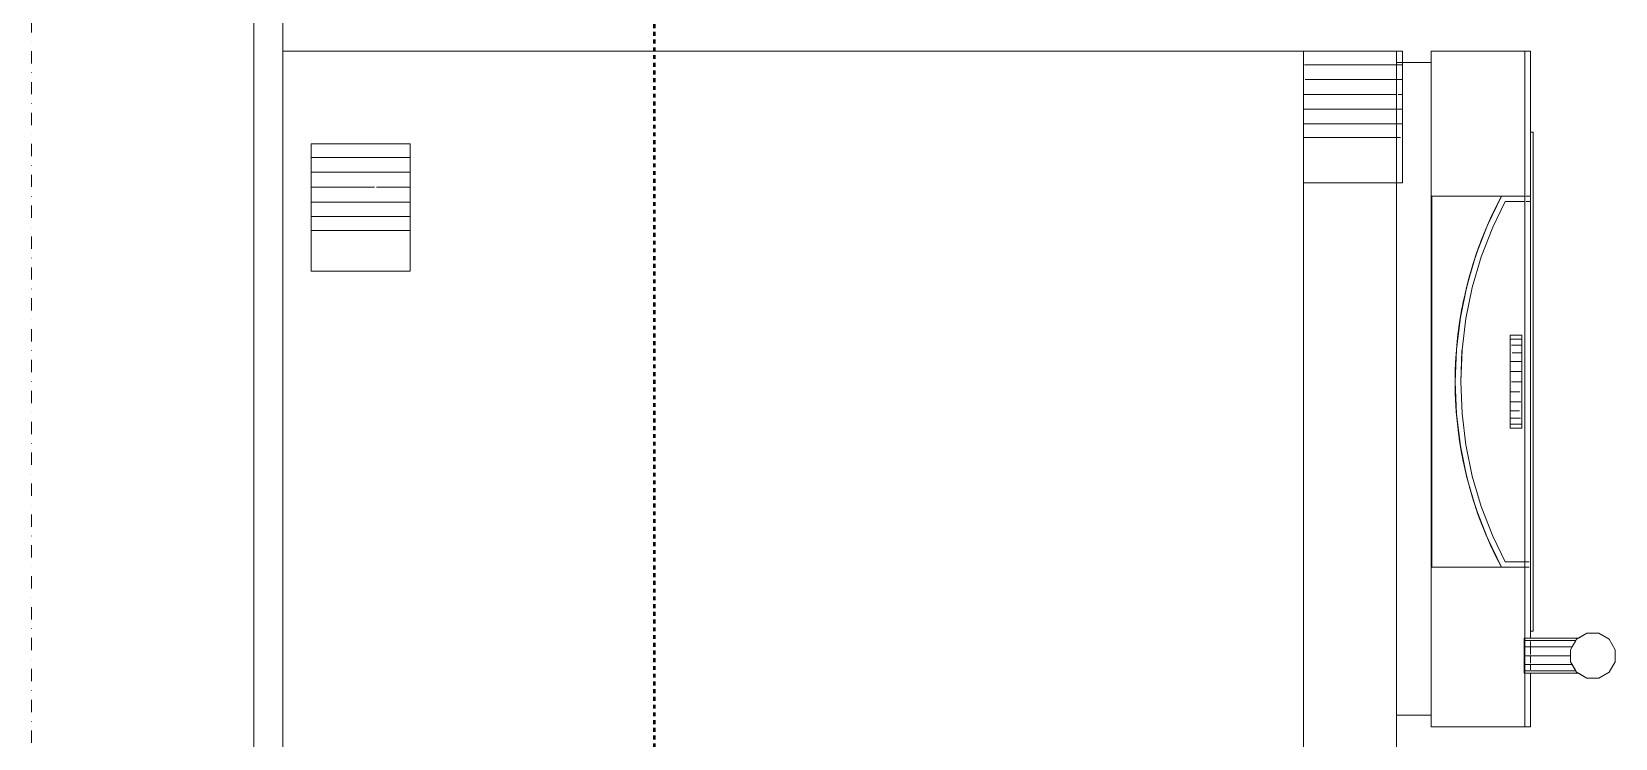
# Model space of a CAD drawing. Header units: millimetres. Extents: x -21051 to 202668, y -15646 to 13691.
# Drawn here: x 2629 to 3448, y -4304 to -3939 of the extents above; entities that cross this region are included whole.
import ezdxf

# ---------------------------------------------------------------- set-up
doc = ezdxf.new("R2010")
doc.units = ezdxf.units.MM
doc.linetypes.add('Dash dot', pattern=[15.875, 6.35, -4.7625, 0, -4.7625])
doc.linetypes.add('TD_Callout Boundary', pattern=[4, 2, -2])
for name, color, linetype, lineweight in [('A-ANNO-SYMB', 150, 'Continuous', 9), ('A-WALL', 113, 'Continuous', 5), ('G-IMPT', 8, 'Continuous', 5), ('I-FURN', 30, 'Continuous', 5), ('I-WALL', 2, 'Continuous', 5), ('S-GRID', 1, 'Continuous', 9)]:
    doc.layers.add(name, color=color, linetype=linetype, lineweight=lineweight)
doc.layers.get('0').off()
doc.layers.get('I-FURN').off()

# ---------------------------------------------------------------- blocks, each defined once
blk = doc.blocks.new('Refrigerator_6204 - Refrigerator_dwg-1067751-00_Ground floor')
at = {"layer": 'G-IMPT'}
for p, q in [((0, 576), (0, 48)), ((0, 576), (0, 0)), ((0, 576), (0, 48)), ((0, 576), (0, 0)), ((55.15, 561.34), (48, 561.34)), ((48, 561.34), (48, 510.27)), ((113.92, 561.34), (48, 561.34)), ((48, 510.27), (48, 561.34)), ((48, 561.34), (48, 510.27)), ((48, 561.34), (55.15, 561.34)), ((62.68, 561.34), (55.15, 561.34)), ((55.15, 561.34), (55.15, 510.27)), ((55.15, 561.34), (55.15, 510.27)), ((62.68, 561.34), (70.41, 561.34)), ((62.68, 561.34), (62.68, 510.27)), ((62.68, 561.34), (62.68, 510.27)), ((78.13, 561.34), (70.41, 561.34)), ((70.41, 561.34), (70.41, 528.57)), ((70.41, 561.34), (70.41, 528.57)), ((78.13, 561.34), (85.67, 561.34)), ((78.13, 561.34), (78.13, 510.27)), ((78.13, 561.34), (78.13, 510.27)), ((85.67, 561.34), (92.81, 561.34)), ((85.67, 561.34), (85.67, 510.27)), ((85.67, 561.34), (92.81, 561.34)), ((85.67, 561.34), (85.67, 510.27)), ((113.92, 561.34), (92.81, 561.34)), ((92.81, 561.34), (92.81, 510.27)), ((92.81, 561.34), (113.92, 561.34)), ((113.92, 561.34), (113.92, 510.27)), ((70.41, 527.63), (70.41, 510.27)), ((70.41, 527.63), (70.41, 510.27)), ((55.15, 510.27), (48, 510.27)), ((48, 510.27), (113.92, 510.27)), ((62.68, 510.27), (55.15, 510.27)), ((62.68, 510.27), (70.41, 510.27)), ((78.13, 510.27), (70.41, 510.27)), ((78.13, 510.27), (85.67, 510.27)), ((92.81, 510.27), (85.67, 510.27)), ((113.92, 510.27), (92.81, 510.27)), ((7.15, 48), (0, 48)), ((65.92, 48), (0, 48)), ((0, 0), (0, 48)), ((0, 48), (0, 0)), ((855, 48), (0, 48)), ((0, 0), (0, 48)), ((0, 48), (68.12, 48)), ((65.92, 48), (0, 48)), ((0, 48), (0, 0)), ((0, 0), (0, 48)), ((0, 48), (0, 0)), ((7.15, 48), (0, 48)), ((0, 48), (65.92, 48)), ((14.68, 48), (7.15, 48)), ((14.68, 48), (7.15, 48)), ((7.15, 0), (7.15, 47.6)), ((7.15, 47.6), (7.15, 0)), ((22.41, 48), (14.68, 48)), ((22.41, 48), (14.68, 48)), ((14.68, 0), (14.68, 47.18)), ((14.68, 47.18), (14.68, 0)), ((30.13, 48), (22.41, 48)), ((22.41, 0), (22.41, 48)), ((30.13, 48), (22.41, 48)), ((22.41, 48), (22.41, 0)), ((37.67, 48), (30.13, 48)), ((30.13, -3.08), (30.13, 48)), ((37.67, 48), (30.13, 48)), ((30.13, 48), (30.13, -3.08)), ((37.67, 48), (44.81, 48)), ((37.67, -3.08), (37.67, 48)), ((44.81, 48), (37.67, 48)), ((37.67, 48), (37.67, -3.08)), ((44.81, 48), (65.92, 48)), ((44.81, -2.07), (44.81, 48)), ((44.81, -2.07), (44.81, 48)), ((65.92, 48), (44.81, 48)), ((68.12, 48), (65.92, 48)), ((65.92, 48), (68.12, 48)), ((68.12, 48), (65.92, 48)), ((68.12, 48), (65.92, 48)), ((65.92, 48), (68.12, 48)), ((68.12, -3.08), (68.12, 48)), ((786.88, 48), (68.12, 48)), ((68.12, 0), (68.12, 48)), ((786.88, 48), (68.12, 48)), ((68.12, 48), (68.12, -3.08)), ((68.12, 48), (786.88, 48)), ((6, -18), (6, 0)), ((0, -3.08), (0, 0)), ((6, 0), (0, 0)), ((0, 0), (855, 0)), ((0, -3.08), (0, 0)), ((855, 0), (0, 0)), ((0, -3.08), (0, 0)), ((0, 0), (0, -3.08)), ((0, 0), (855, 0)), ((6, -3.08), (0, -3.08)), ((0, -3.08), (6, -3.08)), ((6, -3.08), (0, -3.08)), ((0, -3.08), (6, -3.08)), ((343.5, 0), (6, 0)), ((6, 0), (343.5, 0)), ((6, 0), (6, -18)), ((6, 0), (343.5, 0)), ((6, -18), (6, 0)), ((343.5, 0), (6, 0)), ((343.5, 0), (6, 0)), ((6, 0), (6, -18)), ((6, 0), (343.5, 0)), ((6, -3.08), (68.12, -3.08)), ((6, -3.08), (68.12, -3.08)), ((7.15, -3.08), (7.15, -0.06)), ((7.15, -0.06), (7.15, -3.08)), ((14.68, -3.08), (7.15, -3.08)), ((14.68, -3.08), (14.68, -0.46)), ((14.68, -0.46), (14.68, -3.08)), ((14.68, -3.08), (22.41, -3.08)), ((22.41, -3.08), (22.41, -0.88)), ((22.41, -0.88), (22.41, -3.08)), ((30.13, -3.08), (22.41, -3.08)), ((30.13, -3.08), (37.67, -3.08)), ((37.67, -3.08), (44.81, -3.08)), ((44.81, -3.08), (68.12, -3.08)), ((68.12, -3.08), (68.12, 0)), ((68.12, 0), (68.12, -3.08)), ((343.5, 0), (343.5, -18)), ((343.5, 0), (343.5, -18)), ((343.5, 0), (343.5, -18)), ((343.5, 0), (343.5, -18)), ((367.5, 0), (343.51, 0)), ((367.5, 0), (343.51, 0)), ((6, -18), (0, -18)), ((0, -66.37), (0, -18)), ((349.5, -18), (0, -18)), ((0, -66.37), (0, -18)), ((0, -66.37), (0, -18)), ((0, -18), (6, -18)), ((6, -18), (343.5, -18)), ((343.5, -18), (6, -18)), ((6, -18), (343.5, -18)), ((6, -18), (343.5, -18)), ((6, -18), (343.5, -18)), ((343.5, -18), (6, -18)), ((267.04, -18.37), (75.04, -18.37)), ((75.04, -54.37), (75.04, -18.37)), ((75.04, -66.37), (75.04, -18.37)), ((75.04, -18.37), (267.04, -18.37)), ((75.04, -66.37), (75.04, -18.37)), ((267.04, -18.37), (75.04, -18.37)), ((75.04, -18.37), (267.04, -18.37)), ((75.04, -54.37), (75.04, -18.37)), ((267.04, -54.37), (267.04, -18.37)), ((267.04, -66.37), (267.04, -18.37)), ((267.04, -18.37), (267.04, -54.37)), ((267.04, -66.37), (267.04, -18.37)), ((349.5, -18), (343.51, -18)), ((343.51, -18), (349.5, -18)), ((349.5, -18), (349.5, -66.37)), ((349.5, -18), (349.5, -66.37)), ((349.5, -18), (349.5, -66.37)), ((137.87, -33.09), (154.4, -31.05)), ((154.4, -31.05), (137.87, -33.09)), ((154.4, -31.05), (171.04, -30.37)), ((171.04, -30.37), (154.4, -31.05)), ((171.04, -30.37), (187.68, -31.05)), ((187.68, -31.05), (171.04, -30.37)), ((187.68, -31.05), (204.21, -33.09)), ((204.21, -33.09), (187.68, -31.05)), ((105.59, -41.16), (121.56, -36.46)), ((121.56, -36.46), (105.59, -41.16)), ((106.51, -43.89), (122.26, -39.26)), ((106.51, -43.89), (122.26, -39.26)), ((106.51, -43.89), (122.26, -39.26)), ((106.51, -43.89), (122.26, -39.26)), ((121.56, -36.46), (137.87, -33.09)), ((137.87, -33.09), (121.56, -36.46)), ((122.26, -39.26), (138.34, -35.93)), ((122.26, -39.26), (138.34, -35.93)), ((122.26, -39.26), (138.34, -35.93)), ((122.26, -39.26), (138.34, -35.93)), ((138.34, -35.93), (154.64, -33.93)), ((138.34, -35.93), (154.64, -33.93)), ((138.34, -35.93), (154.64, -33.93)), ((138.34, -35.93), (154.64, -33.93)), ((154.64, -33.93), (138.34, -35.93)), ((154.64, -33.93), (138.34, -35.93)), ((154.64, -33.93), (171.04, -33.26)), ((154.64, -33.93), (155.08, -33.91)), ((154.64, -33.93), (155.08, -33.91)), ((154.64, -33.93), (155.08, -33.91)), ((155.08, -33.91), (154.64, -33.93)), ((155.08, -33.91), (154.64, -33.93)), ((155.08, -33.91), (171.04, -33.26)), ((155.08, -33.91), (171.04, -33.26)), ((155.08, -33.91), (171.04, -33.26)), ((171.04, -33.26), (155.08, -33.91)), ((171.04, -33.26), (155.08, -33.91)), ((171.04, -33.26), (187.45, -33.93)), ((171.04, -33.26), (187.45, -33.93)), ((171.04, -33.26), (187.45, -33.93)), ((171.04, -33.26), (187.45, -33.93)), ((187.45, -33.93), (171.04, -33.26)), ((187.45, -33.93), (171.04, -33.26)), ((187.45, -33.93), (203.74, -35.93)), ((187.45, -33.93), (203.74, -35.93)), ((187.45, -33.93), (203.74, -35.93)), ((187.45, -33.93), (203.74, -35.93)), ((203.74, -35.93), (187.45, -33.93)), ((203.74, -35.93), (187.45, -33.93)), ((203.74, -35.93), (219.82, -39.26)), ((203.74, -35.93), (219.82, -39.26)), ((203.74, -35.93), (219.82, -39.26)), ((203.74, -35.93), (219.82, -39.26)), ((219.82, -39.26), (203.74, -35.93)), ((219.82, -39.26), (203.74, -35.93)), ((204.21, -33.09), (220.52, -36.46)), ((220.52, -36.46), (204.21, -33.09)), ((219.82, -39.26), (235.57, -43.89)), ((219.82, -39.26), (235.57, -43.89)), ((219.82, -39.26), (235.57, -43.89)), ((219.82, -39.26), (235.57, -43.89)), ((235.57, -43.89), (219.82, -39.26)), ((235.57, -43.89), (219.82, -39.26)), ((220.52, -36.46), (236.5, -41.16)), ((236.5, -41.16), (220.52, -36.46)), ((90.04, -47.14), (75.04, -54.37)), ((90.04, -47.14), (75.04, -54.37)), ((90.04, -47.14), (105.59, -41.16)), ((105.59, -41.16), (90.04, -47.14)), ((91.19, -49.79), (106.51, -43.89)), ((91.19, -49.79), (106.51, -43.89)), ((91.19, -49.79), (106.51, -43.89)), ((91.19, -49.79), (106.51, -43.89)), ((106.51, -43.89), (91.19, -49.79)), ((106.51, -43.89), (91.19, -49.79)), ((235.57, -43.89), (250.89, -49.79)), ((235.57, -43.89), (250.89, -49.79)), ((235.57, -43.89), (250.89, -49.79)), ((235.57, -43.89), (250.89, -49.79)), ((250.89, -49.79), (235.57, -43.89)), ((250.89, -49.79), (235.57, -43.89)), ((252.04, -47.14), (236.5, -41.16)), ((252.04, -47.14), (236.5, -41.16)), ((267.04, -54.37), (252.04, -47.14)), ((267.04, -54.37), (252.04, -47.14)), ((75.04, -66.37), (75.04, -54.37)), ((75.04, -66.37), (75.04, -54.37)), ((75.04, -66.37), (75.04, -54.37)), ((75.04, -54.37), (75.04, -66.37)), ((75.04, -66.37), (75.04, -54.37)), ((75.04, -66.37), (75.04, -54.37)), ((77.92, -56.18), (91.19, -49.79)), ((77.92, -56.18), (91.19, -49.79)), ((77.92, -56.18), (91.19, -49.79)), ((77.92, -56.18), (91.19, -49.79)), ((91.19, -49.79), (77.92, -56.18)), ((91.19, -49.79), (77.92, -56.18)), ((77.92, -63.49), (77.92, -56.18)), ((77.92, -63.49), (77.92, -56.18)), ((77.92, -56.18), (77.92, -63.49)), ((77.92, -63.49), (77.92, -56.18)), ((77.92, -56.18), (77.92, -63.49)), ((77.92, -63.49), (77.92, -56.18)), ((250.89, -49.79), (264.16, -56.18)), ((264.16, -56.18), (250.89, -49.79)), ((264.16, -56.18), (250.89, -49.79)), ((264.16, -56.18), (250.89, -49.79)), ((264.16, -56.18), (250.89, -49.79)), ((264.16, -56.18), (250.89, -49.79)), ((264.16, -63.49), (264.16, -56.18)), ((264.16, -63.49), (264.16, -56.18)), ((264.16, -63.49), (264.16, -56.18)), ((264.16, -63.49), (264.16, -56.18)), ((264.16, -56.18), (264.16, -63.49)), ((267.04, -66.37), (267.04, -54.37)), ((267.04, -66.37), (267.04, -54.37)), ((267.04, -66.37), (267.04, -54.37)), ((267.04, -54.37), (267.04, -66.37)), ((267.04, -66.37), (267.04, -54.37)), ((267.04, -54.37), (267.04, -66.37)), ((77.92, -63.49), (77.92, -66.37)), ((77.92, -66.37), (77.92, -63.49)), ((77.92, -66.37), (77.92, -63.49)), ((77.92, -66.37), (77.92, -63.49)), ((77.92, -63.49), (77.92, -66.37)), ((77.92, -63.49), (77.92, -66.37)), ((147.04, -64.81), (147.04, -58.81)), ((149.08, -58.81), (147.04, -58.81)), ((147.04, -58.81), (195.04, -58.81)), ((147.04, -58.81), (147.04, -64.81)), ((147.04, -58.81), (194.47, -58.81)), ((147.04, -64.81), (147.04, -58.81)), ((149.08, -64.81), (147.04, -64.81)), ((195.04, -64.81), (147.04, -64.81)), ((147.04, -64.81), (181.44, -64.81)), ((152.13, -58.81), (149.08, -58.81)), ((149.08, -64.81), (149.08, -59.07)), ((149.08, -64.81), (149.08, -59.07)), ((152.13, -64.81), (149.08, -64.81)), ((156.04, -58.81), (152.13, -58.81)), ((152.13, -64.81), (152.13, -59.45)), ((152.13, -64.81), (152.13, -59.45)), ((156.04, -64.81), (152.13, -64.81)), ((160.64, -58.81), (156.04, -58.81)), ((156.04, -64.81), (156.04, -59.94)), ((156.04, -64.81), (156.04, -59.94)), ((160.64, -64.81), (156.04, -64.81)), ((165.44, -58.81), (160.64, -58.81)), ((160.64, -64.81), (160.64, -58.81)), ((160.64, -64.81), (160.64, -58.81)), ((165.72, -64.81), (160.64, -64.81)), ((165.72, -58.81), (171.04, -58.81)), ((165.72, -64.81), (165.72, -58.85)), ((165.72, -64.81), (165.72, -58.85)), ((165.72, -64.81), (171.04, -64.81)), ((176.36, -58.81), (171.04, -58.81)), ((171.04, -64.81), (171.04, -59.49)), ((171.04, -64.81), (171.04, -59.49)), ((176.36, -64.81), (171.04, -64.81)), ((176.36, -58.81), (181.44, -58.81)), ((176.36, -63.92), (176.36, -58.81)), ((176.36, -63.92), (176.36, -58.81)), ((176.36, -64.81), (181.44, -64.81)), ((181.44, -58.81), (186.04, -58.81)), ((181.44, -64.31), (181.44, -58.81)), ((181.44, -64.31), (181.44, -58.81)), ((181.44, -64.81), (186.04, -64.81)), ((181.44, -64.81), (195.04, -64.81)), ((186.04, -58.81), (189.95, -58.81)), ((186.04, -63.69), (186.04, -58.81)), ((186.04, -63.69), (186.04, -58.81)), ((186.04, -64.81), (189.95, -64.81)), ((189.95, -58.81), (193, -58.81)), ((189.95, -64.18), (189.95, -58.81)), ((189.95, -64.18), (189.95, -58.81)), ((189.95, -64.81), (193, -64.81)), ((193, -64.56), (193, -58.81)), ((193, -64.56), (193, -58.81)), ((193, -64.81), (195.04, -64.81)), ((195.04, -64.81), (195.04, -58.81)), ((195.04, -64.81), (195.04, -59.01)), ((195.04, -64.81), (195.04, -59.01)), ((264.16, -65.65), (264.16, -63.49)), ((264.16, -66.37), (264.16, -63.49)), ((264.16, -63.49), (264.16, -65.65)), ((264.16, -63.49), (264.16, -65.65)), ((264.16, -65.65), (264.16, -63.49)), ((0, -66.37), (75.04, -66.37)), ((0, -66.37), (0, -69.37)), ((0, -66.37), (303.73, -66.37)), ((0, -66.37), (0, -69.37)), ((75.04, -66.37), (0, -66.37)), ((0, -66.37), (349.5, -66.37)), ((75.04, -66.37), (0, -66.37)), ((0, -66.37), (303.73, -66.37)), ((0, -66.37), (0, -69.37)), ((0, -69.37), (0, -66.37)), ((75.04, -66.37), (0, -66.37)), ((42.04, -69.37), (0, -69.37)), ((303.86, -69.37), (0, -69.37)), ((42.04, -69.37), (0, -69.37)), ((0, -69.37), (303.86, -69.37)), ((75.04, -69.37), (42.04, -69.37)), ((42.04, -69.37), (75.04, -69.37)), ((42.04, -69.37), (42.04, -70.81)), ((300.04, -69.37), (42.04, -69.37)), ((42.04, -69.37), (42.04, -70.81)), ((300.04, -69.37), (42.04, -69.37)), ((42.04, -69.37), (42.04, -70.81)), ((42.04, -69.37), (42.04, -70.81)), ((300.04, -69.37), (42.04, -69.37)), ((75.04, -69.37), (42.04, -69.37)), ((42.04, -69.37), (300.04, -69.37)), ((42.04, -70.81), (42.04, -69.37)), ((300.04, -69.37), (42.04, -69.37)), ((42.04, -69.37), (42.04, -70.81)), ((75.04, -69.37), (42.04, -69.37)), ((42.04, -70.81), (75.04, -70.81)), ((42.04, -70.81), (300.04, -70.81)), ((42.04, -70.81), (300.04, -70.81)), ((300.04, -70.81), (42.04, -70.81)), ((300.04, -70.81), (42.04, -70.81)), ((42.04, -70.81), (75.04, -70.81)), ((75.04, -66.37), (248.15, -66.37)), ((77.92, -66.37), (75.04, -66.37)), ((77.92, -66.37), (75.04, -66.37)), ((75.04, -66.37), (267.04, -66.37)), ((75.04, -66.37), (77.92, -66.37)), ((77.92, -66.37), (75.04, -66.37)), ((75.04, -66.37), (77.92, -66.37)), ((248.15, -66.37), (75.04, -66.37)), ((75.04, -66.37), (77.92, -66.37)), ((75.04, -66.37), (267.04, -66.37)), ((248.15, -66.37), (75.04, -66.37)), ((77.92, -66.37), (75.04, -66.37)), ((75.04, -66.37), (77.92, -66.37)), ((248.15, -66.37), (75.04, -66.37)), ((75.04, -67.02), (75.04, -69.37)), ((75.04, -67.02), (75.04, -69.37)), ((75.04, -67.02), (75.04, -69.37)), ((75.04, -67.02), (75.04, -69.37)), ((75.04, -69.37), (75.04, -67.02)), ((75.04, -67.02), (75.04, -69.37)), ((75.04, -69.37), (75.04, -67.02)), ((77.92, -70.81), (75.04, -70.81)), ((75.04, -70.81), (77.92, -70.81)), ((75.04, -70.81), (77.92, -70.81)), ((77.92, -70.81), (75.04, -70.81)), ((77.92, -70.81), (75.04, -70.81)), ((77.92, -69.37), (75.98, -69.37)), ((77.92, -69.37), (75.98, -69.37)), ((77.92, -69.37), (75.98, -69.37)), ((75.98, -69.37), (77.92, -69.37)), ((248.15, -66.37), (77.92, -66.37)), ((77.92, -66.37), (248.15, -66.37)), ((77.92, -66.37), (264.16, -66.37)), ((77.92, -66.37), (248.15, -66.37)), ((248.15, -66.37), (77.92, -66.37)), ((77.92, -66.37), (248.15, -66.37)), ((77.92, -67.04), (77.92, -69.37)), ((77.92, -69.37), (77.92, -67.04)), ((77.92, -67.04), (77.92, -69.37)), ((77.92, -67.04), (77.92, -69.37)), ((77.92, -69.37), (77.92, -67.04)), ((77.92, -67.04), (77.92, -69.37)), ((77.92, -67.04), (77.92, -69.37)), ((77.92, -67.04), (77.92, -69.37)), ((77.92, -67.04), (77.92, -69.37)), ((77.92, -67.04), (77.92, -69.37)), ((258.97, -69.37), (77.92, -69.37)), ((77.92, -69.37), (258.97, -69.37)), ((77.92, -70.81), (264.16, -70.81)), ((264.16, -70.81), (77.92, -70.81)), ((264.16, -70.81), (77.92, -70.81)), ((77.92, -70.81), (264.16, -70.81)), ((77.92, -70.81), (264.16, -70.81)), ((264.16, -70.81), (77.92, -70.81)), ((77.92, -70.81), (264.16, -70.81)), ((77.92, -70.81), (264.16, -70.81)), ((77.92, -70.81), (264.16, -70.81)), ((255.73, -69.37), (78.66, -69.37)), ((255.73, -69.37), (78.66, -69.37)), ((249.3, -66.37), (250.98, -66.37)), ((264.16, -66.37), (249.3, -66.37)), ((249.3, -66.37), (264.16, -66.37)), ((250.98, -66.37), (249.3, -66.37)), ((249.3, -66.37), (264.16, -66.37)), ((250.98, -66.37), (249.3, -66.37)), ((264.16, -66.37), (249.3, -66.37)), ((249.3, -66.37), (264.16, -66.37)), ((250.98, -66.37), (249.3, -66.37)), ((251.9, -66.37), (253.15, -66.37)), ((253.15, -66.37), (251.9, -66.37)), ((253.15, -66.37), (251.9, -66.37)), ((253.15, -66.37), (251.9, -66.37)), ((257.69, -69.37), (256.46, -69.37)), ((257.69, -69.37), (256.46, -69.37)), ((260.02, -66.37), (261.36, -66.37)), ((261.36, -66.37), (260.02, -66.37)), ((261.36, -66.37), (260.02, -66.37)), ((261.36, -66.37), (260.02, -66.37)), ((261.89, -66.37), (267.04, -66.37)), ((267.04, -66.37), (261.89, -66.37)), ((267.04, -66.37), (261.89, -66.37)), ((267.04, -66.37), (261.89, -66.37)), ((267.04, -66.37), (264.16, -66.37)), ((267.04, -66.37), (264.16, -66.37)), ((264.16, -68.64), (264.16, -66.37)), ((264.16, -66.37), (267.04, -66.37)), ((264.16, -66.37), (264.16, -68.64)), ((264.16, -66.37), (264.16, -68.64)), ((267.04, -66.37), (264.16, -66.37)), ((264.16, -66.37), (264.16, -68.64)), ((264.16, -66.37), (267.04, -66.37)), ((264.16, -66.37), (264.16, -68.64)), ((264.16, -66.37), (267.04, -66.37)), ((264.16, -66.37), (264.16, -68.64)), ((267.04, -66.37), (264.16, -66.37)), ((264.16, -66.37), (264.16, -68.64)), ((264.16, -68.64), (264.16, -66.37)), ((264.16, -66.37), (267.04, -66.37)), ((264.16, -68.64), (264.16, -66.37)), ((264.16, -66.37), (267.04, -66.37)), ((267.04, -70.81), (264.16, -70.81)), ((264.16, -70.81), (267.04, -70.81)), ((264.16, -70.81), (267.04, -70.81)), ((264.16, -70.81), (267.04, -70.81)), ((264.16, -70.81), (267.04, -70.81)), ((267.04, -69.37), (265.1, -69.37)), ((267.04, -69.37), (265.1, -69.37)), ((267.04, -69.37), (265.1, -69.37)), ((265.1, -69.37), (267.04, -69.37)), ((267.04, -66.37), (303.73, -66.37)), ((267.04, -66.37), (267.04, -68.67)), ((267.04, -66.37), (267.04, -68.67)), ((267.04, -66.37), (267.04, -68.67)), ((303.71, -66.37), (267.04, -66.37)), ((303.73, -66.37), (267.04, -66.37)), ((267.04, -68.67), (267.04, -66.37)), ((267.04, -66.37), (267.04, -68.67)), ((267.04, -66.37), (267.04, -68.67)), ((303.71, -66.37), (267.04, -66.37)), ((300.04, -69.37), (267.04, -69.37)), ((300.04, -69.37), (267.04, -69.37)), ((300.04, -69.37), (267.04, -69.37)), ((267.04, -69.37), (300.04, -69.37)), ((300.04, -70.81), (267.04, -70.81)), ((267.04, -70.81), (300.04, -70.81)), ((300.04, -69.37), (300.04, -70.81)), ((300.04, -69.37), (300.04, -70.81)), ((303.86, -69.37), (300.04, -69.37)), ((300.04, -69.37), (300.04, -70.81)), ((300.04, -69.37), (300.04, -70.81)), ((303.86, -69.37), (300.04, -69.37)), ((300.04, -70.81), (300.04, -69.37)), ((300.04, -69.37), (300.04, -70.81)), ((300.04, -70.81), (300.04, -69.37)), ((303.71, -66), (303.71, -66.37)), ((304.92, -66), (303.71, -66)), ((303.71, -66), (304.92, -66)), ((303.71, -66), (304.92, -66)), ((303.71, -66), (304.92, -66)), ((303.71, -66), (304.92, -66)), ((304.92, -66), (303.71, -66)), ((303.71, -66), (303.71, -66.37)), ((304.92, -66), (303.71, -66)), ((303.71, -66), (304.92, -66)), ((303.71, -68.98), (303.71, -66.37)), ((303.71, -94.12), (303.71, -66.37)), ((303.71, -94.12), (303.71, -66.37)), ((303.71, -66.37), (303.71, -68.98)), ((303.71, -94.12), (303.71, -69.37)), ((303.71, -69.37), (303.71, -94.12)), ((303.73, -66.37), (304.92, -66.37)), ((304.92, -66.37), (303.73, -66.37)), ((303.73, -66.37), (304.92, -66.37)), ((303.73, -66.37), (304.92, -66.37)), ((304.92, -66.37), (303.73, -66.37)), ((303.73, -66.37), (304.92, -66.37)), ((304.92, -66.37), (303.73, -66.37)), ((304.92, -66.37), (303.73, -66.37)), ((303.73, -66.37), (304.92, -66.37)), ((304.92, -66.37), (303.73, -66.37)), ((308.23, -66), (304.92, -66)), ((304.92, -66), (308.23, -66)), ((304.92, -66), (308.23, -66)), ((304.92, -66), (308.23, -66)), ((304.92, -66), (304.92, -66.37)), ((304.92, -66), (304.92, -66.37)), ((308.23, -66), (304.92, -66)), ((308.23, -66), (304.92, -66)), ((304.92, -66), (304.92, -66.37)), ((304.92, -66), (304.92, -66.37)), ((308.23, -66), (304.92, -66)), ((304.92, -66), (308.23, -66)), ((304.92, -68.99), (304.92, -66.37)), ((304.92, -68.99), (304.92, -66.37)), ((304.92, -92.78), (304.92, -66.37)), ((304.92, -92.78), (304.92, -66.37)), ((304.92, -66.37), (304.92, -92.78)), ((304.92, -92.78), (304.92, -66.37)), ((304.92, -66.37), (304.92, -68.99)), ((304.92, -66.37), (304.92, -68.99)), ((304.92, -92.78), (304.92, -69.37)), ((304.92, -92.78), (304.92, -69.37)), ((304.92, -69.37), (304.92, -92.78)), ((304.92, -69.37), (304.92, -92.78)), ((304.97, -66.37), (308.23, -66.37)), ((308.23, -66.37), (304.97, -66.37)), ((304.97, -66.37), (308.23, -66.37)), ((304.97, -66.37), (308.23, -66.37)), ((308.23, -66.37), (304.97, -66.37)), ((308.23, -66.37), (304.97, -66.37)), ((304.97, -66.37), (308.23, -66.37)), ((308.23, -66.37), (304.97, -66.37)), ((304.97, -66.37), (308.23, -66.37)), ((308.23, -66.37), (304.97, -66.37)), ((308.23, -69.37), (305.37, -69.37)), ((308.23, -69.37), (305.37, -69.37)), ((308.23, -69.37), (305.37, -69.37)), ((305.37, -69.37), (308.23, -69.37)), ((308.23, -66), (312.75, -66)), ((308.23, -66), (312.75, -66)), ((308.23, -66), (312.75, -66)), ((312.75, -66), (308.23, -66)), ((308.23, -66), (308.23, -66.37)), ((308.23, -66), (308.23, -66.37)), ((312.75, -66), (308.23, -66)), ((308.23, -66), (312.75, -66)), ((308.23, -66), (308.23, -66.37)), ((308.23, -66.37), (308.23, -66)), ((312.75, -66), (308.23, -66)), ((308.23, -66), (312.75, -66)), ((308.23, -69.02), (308.23, -66.37)), ((308.23, -69.02), (308.23, -66.37)), ((308.23, -90.87), (308.23, -66.37)), ((308.23, -90.87), (308.23, -66.37)), ((308.23, -90.87), (308.23, -66.37)), ((308.23, -90.87), (308.23, -66.37)), ((308.23, -66.37), (308.23, -69.02)), ((308.23, -69.02), (308.23, -66.37)), ((308.23, -90.87), (308.23, -69.37)), ((308.23, -90.87), (308.23, -69.37)), ((308.23, -69.37), (308.23, -90.87)), ((308.23, -90.87), (308.23, -69.37)), ((308.25, -66.37), (312.68, -66.37)), ((312.68, -66.37), (308.25, -66.37)), ((308.25, -66.37), (312.68, -66.37)), ((308.25, -66.37), (312.68, -66.37)), ((312.68, -66.37), (308.25, -66.37)), ((312.68, -66.37), (308.25, -66.37)), ((308.25, -66.37), (312.68, -66.37)), ((312.68, -66.37), (308.25, -66.37)), ((308.25, -66.37), (312.68, -66.37)), ((312.68, -66.37), (308.25, -66.37)), ((312.14, -69.37), (308.43, -69.37)), ((312.14, -69.37), (308.43, -69.37)), ((312.14, -69.37), (308.43, -69.37)), ((308.43, -69.37), (312.14, -69.37)), ((317.27, -66), (312.75, -66)), ((317.27, -66), (312.75, -66)), ((312.75, -66), (317.27, -66)), ((317.27, -66), (312.75, -66)), ((312.75, -66), (312.75, -66.37)), ((312.75, -66), (312.75, -66.37)), ((317.27, -66), (312.75, -66)), ((312.75, -66), (317.27, -66)), ((312.75, -66), (312.75, -66.37)), ((317.27, -66), (312.75, -66)), ((312.75, -66), (317.27, -66)), ((312.75, -66), (312.75, -66.37)), ((312.75, -69.06), (312.75, -66.37)), ((317.2, -66.37), (312.75, -66.37)), ((312.75, -66.37), (312.75, -69.06)), ((317.2, -66.37), (312.75, -66.37)), ((312.75, -90.05), (312.75, -66.37)), ((312.75, -90.05), (312.75, -66.37)), ((312.75, -66.37), (317.2, -66.37)), ((312.75, -66.37), (317.2, -66.37)), ((317.2, -66.37), (312.75, -66.37)), ((312.75, -90.05), (312.75, -66.37)), ((312.75, -90.05), (312.75, -66.37)), ((312.75, -66.37), (317.2, -66.37)), ((312.75, -69.06), (312.75, -66.37)), ((312.75, -66.37), (317.2, -66.37)), ((312.75, -66.37), (312.75, -69.06)), ((317.2, -66.37), (312.75, -66.37)), ((312.75, -66.37), (317.2, -66.37)), ((317.2, -66.37), (312.75, -66.37)), ((312.75, -90.05), (312.75, -69.37)), ((312.75, -69.37), (312.75, -90.05)), ((316.64, -69.37), (312.75, -69.37)), ((316.64, -69.37), (312.75, -69.37)), ((312.75, -90.05), (312.75, -69.37)), ((312.75, -69.37), (312.75, -90.05)), ((316.64, -69.37), (312.75, -69.37)), ((312.75, -69.37), (316.64, -69.37)), ((317.27, -66), (320.58, -66)), ((320.58, -66), (317.27, -66)), ((317.27, -66), (320.58, -66)), ((320.58, -66), (317.27, -66)), ((317.27, -66), (317.27, -66.37)), ((317.27, -66), (317.27, -66.37)), ((317.27, -66), (320.58, -66)), ((320.58, -66), (317.27, -66)), ((317.27, -66), (317.27, -66.37)), ((317.27, -66.37), (317.27, -66)), ((317.27, -66), (320.58, -66)), ((320.58, -66), (317.27, -66)), ((317.27, -69.1), (317.27, -66.37)), ((317.27, -66.37), (317.27, -69.1)), ((317.27, -90.87), (317.27, -66.37)), ((317.27, -90.87), (317.27, -66.37)), ((317.27, -90.87), (317.27, -66.37)), ((317.27, -90.87), (317.27, -66.37)), ((317.27, -66.37), (317.27, -69.1)), ((317.27, -66.37), (317.27, -69.1)), ((317.27, -90.87), (317.27, -69.37)), ((317.27, -69.37), (317.27, -90.87)), ((317.27, -69.37), (317.27, -90.87)), ((317.27, -69.37), (317.27, -90.87)), ((320.53, -66.37), (317.32, -66.37)), ((320.53, -66.37), (317.32, -66.37)), ((317.32, -66.37), (320.53, -66.37)), ((317.32, -66.37), (320.53, -66.37)), ((320.53, -66.37), (317.32, -66.37)), ((320.53, -66.37), (317.32, -66.37)), ((317.32, -66.37), (320.53, -66.37)), ((320.53, -66.37), (317.32, -66.37)), ((317.32, -66.37), (320.53, -66.37)), ((320.53, -66.37), (317.32, -66.37)), ((320.13, -69.37), (317.69, -69.37)), ((320.13, -69.37), (317.69, -69.37)), ((320.13, -69.37), (317.69, -69.37)), ((317.69, -69.37), (320.13, -69.37)), ((320.58, -66), (321.79, -66)), ((321.79, -66), (320.58, -66)), ((320.58, -66), (321.79, -66)), ((321.79, -66), (320.58, -66)), ((320.58, -66), (320.58, -66.37)), ((320.58, -66), (320.58, -66.37)), ((321.79, -66), (320.58, -66)), ((320.58, -66), (321.79, -66)), ((320.58, -66), (320.58, -66.37)), ((320.58, -66), (320.58, -66.37)), ((320.58, -66), (321.79, -66)), ((321.79, -66), (320.58, -66)), ((320.58, -69.13), (320.58, -66.37)), ((320.58, -69.13), (320.58, -66.37)), ((321.78, -66.37), (320.58, -66.37)), ((321.78, -66.37), (320.58, -66.37)), ((320.58, -92.78), (320.58, -66.37)), ((320.58, -92.78), (320.58, -66.37)), ((320.58, -66.37), (321.78, -66.37)), ((320.58, -66.37), (321.78, -66.37)), ((321.78, -66.37), (320.58, -66.37)), ((320.58, -92.78), (320.58, -66.37)), ((320.58, -92.78), (320.58, -66.37)), ((321.78, -66.37), (320.58, -66.37)), ((320.58, -66.37), (320.58, -69.13)), ((320.58, -66.37), (320.58, -69.13)), ((320.58, -66.37), (321.78, -66.37)), ((321.78, -66.37), (320.58, -66.37)), ((320.58, -66.37), (321.78, -66.37)), ((321.78, -66.37), (320.58, -66.37)), ((320.58, -92.78), (320.58, -69.37)), ((320.58, -92.78), (320.58, -69.37)), ((320.58, -69.37), (320.58, -92.78)), ((320.58, -69.37), (320.58, -92.78)), ((349.5, -69.37), (321.64, -69.37)), ((349.5, -69.37), (321.64, -69.37)), ((349.5, -69.37), (321.64, -69.37)), ((321.64, -69.37), (349.5, -69.37)), ((321.78, -66.37), (349.5, -66.37)), ((321.78, -66.37), (349.5, -66.37)), ((349.5, -66.37), (321.78, -66.37)), ((321.78, -66.37), (349.5, -66.37)), ((321.79, -66), (321.79, -66.37)), ((321.79, -66), (321.79, -66.37)), ((321.79, -69.14), (321.79, -66.37)), ((321.79, -94.12), (321.79, -66.37)), ((349.5, -66.37), (321.79, -66.37)), ((321.79, -66.37), (321.79, -94.12)), ((321.79, -66.37), (321.79, -69.14)), ((349.5, -66.37), (321.79, -66.37)), ((321.79, -94.12), (321.79, -69.37)), ((321.79, -69.37), (321.79, -94.12)), ((349.5, -66.37), (349.5, -69.37)), ((349.5, -66.37), (349.5, -69.37)), ((349.5, -66.37), (349.5, -69.37)), ((349.5, -66.37), (349.5, -69.37)), ((304.27, -93.16), (309.65, -90.05)), ((304.92, -92.78), (309.65, -90.05)), ((304.92, -92.78), (309.65, -90.05)), ((309.65, -90.05), (308.23, -90.87)), ((309.65, -90.05), (308.23, -90.87)), ((308.23, -90.87), (309.65, -90.05)), ((308.23, -90.87), (309.65, -90.05)), ((308.23, -90.87), (309.65, -90.05)), ((308.23, -90.87), (309.65, -90.05)), ((309.65, -90.05), (308.23, -90.87)), ((308.23, -90.87), (309.65, -90.05)), ((309.65, -90.05), (308.23, -90.87)), ((308.23, -90.87), (309.65, -90.05)), ((309.65, -90.05), (308.23, -90.87)), ((308.23, -90.87), (309.65, -90.05)), ((308.23, -90.87), (309.65, -90.05)), ((309.65, -90.05), (308.23, -90.87)), ((315.86, -90.05), (309.65, -90.05)), ((312.75, -90.05), (309.65, -90.05)), ((309.65, -90.05), (312.75, -90.05)), ((309.65, -90.05), (312.75, -90.05)), ((309.65, -90.05), (312.75, -90.05)), ((309.65, -90.05), (312.75, -90.05)), ((312.75, -90.05), (309.65, -90.05)), ((315.86, -90.05), (309.65, -90.05)), ((312.75, -90.05), (309.65, -90.05)), ((309.65, -90.05), (312.75, -90.05)), ((312.75, -90.05), (309.65, -90.05)), ((309.65, -90.05), (312.75, -90.05)), ((312.75, -90.05), (309.65, -90.05)), ((309.65, -90.05), (315.86, -90.05)), ((309.65, -90.05), (312.75, -90.05)), ((315.86, -90.05), (309.65, -90.05)), ((309.65, -90.05), (312.75, -90.05)), ((312.75, -90.05), (309.65, -90.05)), ((315.86, -90.05), (312.75, -90.05)), ((315.86, -90.05), (312.75, -90.05)), ((315.86, -90.05), (312.75, -90.05)), ((315.86, -90.05), (312.75, -90.05)), ((315.86, -90.05), (312.75, -90.05)), ((315.86, -90.05), (312.75, -90.05)), ((315.86, -90.05), (312.75, -90.05)), ((315.86, -90.05), (312.75, -90.05)), ((312.75, -90.05), (315.86, -90.05)), ((315.86, -90.05), (312.75, -90.05)), ((315.86, -90.05), (312.75, -90.05)), ((312.75, -90.05), (315.86, -90.05)), ((315.86, -90.05), (312.75, -90.05)), ((312.75, -90.05), (315.86, -90.05)), ((320.58, -92.78), (315.86, -90.05)), ((317.27, -90.87), (315.86, -90.05)), ((317.27, -90.87), (315.86, -90.05)), ((317.27, -90.87), (315.86, -90.05)), ((317.27, -90.87), (315.86, -90.05)), ((317.27, -90.87), (315.86, -90.05)), ((317.27, -90.87), (315.86, -90.05)), ((317.27, -90.87), (315.86, -90.05)), ((317.27, -90.87), (315.86, -90.05)), ((321.24, -93.16), (315.86, -90.05)), ((315.86, -90.05), (317.27, -90.87)), ((317.27, -90.87), (315.86, -90.05)), ((317.27, -90.87), (315.86, -90.05)), ((315.86, -90.05), (320.58, -92.78)), ((315.86, -90.05), (317.27, -90.87)), ((321.24, -93.16), (315.86, -90.05)), ((317.27, -90.87), (315.86, -90.05)), ((315.86, -90.05), (317.27, -90.87)), ((301.16, -98.54), (304.27, -93.16)), ((303.71, -94.12), (301.16, -98.54)), ((303.71, -94.12), (301.16, -98.54)), ((303.71, -94.12), (304.27, -93.16)), ((303.71, -94.12), (304.27, -93.16)), ((303.71, -94.12), (304.27, -93.16)), ((303.71, -94.12), (304.27, -93.16)), ((303.71, -94.12), (304.27, -93.16)), ((303.71, -94.12), (304.27, -93.16)), ((303.71, -94.12), (304.27, -93.16)), ((303.71, -94.12), (304.27, -93.16)), ((304.27, -93.16), (303.71, -94.12)), ((303.71, -94.12), (304.27, -93.16)), ((303.71, -94.12), (304.27, -93.16)), ((304.27, -93.16), (304.92, -92.78)), ((304.27, -93.16), (304.92, -92.78)), ((304.27, -93.16), (304.92, -92.78)), ((304.27, -93.16), (304.92, -92.78)), ((304.27, -93.16), (304.92, -92.78)), ((304.27, -93.16), (304.92, -92.78)), ((304.27, -93.16), (304.92, -92.78)), ((304.27, -93.16), (304.92, -92.78)), ((304.92, -92.78), (308.23, -90.87)), ((304.92, -92.78), (308.23, -90.87)), ((304.92, -92.78), (308.23, -90.87)), ((304.92, -92.78), (308.23, -90.87)), ((304.92, -92.78), (308.23, -90.87)), ((304.92, -92.78), (308.23, -90.87)), ((304.92, -92.78), (308.23, -90.87)), ((304.92, -92.78), (308.23, -90.87)), ((320.58, -92.78), (317.27, -90.87)), ((320.58, -92.78), (317.27, -90.87)), ((320.58, -92.78), (317.27, -90.87)), ((320.58, -92.78), (317.27, -90.87)), ((320.58, -92.78), (317.27, -90.87)), ((320.58, -92.78), (317.27, -90.87)), ((320.58, -92.78), (317.27, -90.87)), ((320.58, -92.78), (317.27, -90.87)), ((317.27, -90.87), (320.58, -92.78)), ((320.58, -92.78), (317.27, -90.87)), ((320.58, -92.78), (317.27, -90.87)), ((320.58, -92.78), (317.27, -90.87)), ((317.27, -90.87), (320.58, -92.78)), ((321.24, -93.16), (320.58, -92.78)), ((320.58, -92.78), (321.24, -93.16)), ((321.24, -93.16), (320.58, -92.78)), ((321.24, -93.16), (320.58, -92.78)), ((321.24, -93.16), (320.58, -92.78)), ((321.24, -93.16), (320.58, -92.78)), ((321.24, -93.16), (320.58, -92.78)), ((321.24, -93.16), (320.58, -92.78)), ((321.24, -93.16), (320.58, -92.78)), ((320.58, -92.78), (321.24, -93.16)), ((321.79, -94.12), (321.24, -93.16)), ((321.24, -93.16), (321.79, -94.12)), ((321.79, -94.12), (321.24, -93.16)), ((321.79, -94.12), (321.24, -93.16)), ((321.24, -93.16), (321.79, -94.12)), ((321.79, -94.12), (321.24, -93.16)), ((324.34, -98.54), (321.24, -93.16)), ((321.79, -94.12), (321.24, -93.16)), ((321.79, -94.12), (321.24, -93.16)), ((321.79, -94.12), (321.24, -93.16)), ((321.24, -93.16), (321.79, -94.12)), ((324.34, -98.54), (321.24, -93.16)), ((321.24, -93.16), (321.79, -94.12)), ((324.34, -98.54), (321.79, -94.12)), ((321.79, -94.12), (324.34, -98.54)), ((301.16, -98.54), (301.16, -104.75)), ((301.16, -98.54), (301.16, -104.75)), ((301.16, -104.75), (301.16, -98.54)), ((301.16, -98.54), (301.16, -104.75)), ((301.16, -104.75), (304.27, -110.13)), ((301.16, -104.75), (304.27, -110.13)), ((301.16, -104.75), (304.27, -110.13)), ((301.16, -104.75), (304.27, -110.13)), ((321.24, -110.13), (324.34, -104.75)), ((321.24, -110.13), (324.34, -104.75)), ((321.24, -110.13), (324.34, -104.75)), ((321.24, -110.13), (324.34, -104.75)), ((324.34, -98.54), (324.34, -104.75)), ((324.34, -98.54), (324.34, -104.75)), ((324.34, -104.75), (324.34, -98.54)), ((324.34, -104.75), (324.34, -98.54)), ((304.27, -110.13), (309.65, -113.24)), ((304.27, -110.13), (309.65, -113.24)), ((304.27, -110.13), (309.65, -113.24)), ((304.27, -110.13), (309.65, -113.24)), ((309.65, -113.24), (315.86, -113.24)), ((309.65, -113.24), (315.86, -113.24)), ((309.65, -113.24), (315.86, -113.24)), ((309.65, -113.24), (315.86, -113.24)), ((315.86, -113.24), (321.24, -110.13)), ((315.86, -113.24), (321.24, -110.13)), ((315.86, -113.24), (321.24, -110.13)), ((315.86, -113.24), (321.24, -110.13))]:
    blk.add_line(p, q, dxfattribs=at)
at = {"layer": 'G-IMPT', "flags": 128}
for points in [[(48, 561.34), (113.92, 561.34), (113.92, 510.27), (48, 510.27)], [(0, -18), (349.5, -18), (349.5, -66.37), (0, -66.37)], [(147.04, -58.81), (195.04, -58.81), (195.04, -64.81), (147.04, -64.81)]]:
    blk.add_lwpolyline(points, close=True, dxfattribs=at)
for points in [[(55.15, 561.34), (62.68, 561.34), (70.41, 561.34), (78.13, 561.34), (85.67, 561.34)], [(92.81, 561.34), (92.81, 510.27), (113.92, 510.27)], [(62.68, 510.27), (55.15, 510.27), (48, 510.27)], [(92.81, 510.27), (85.67, 510.27), (78.13, 510.27), (70.41, 510.27), (62.68, 510.27)], [(6, 0), (0, 0), (0, 48)], [(855, 48), (0, 48), (68.12, 48), (68.12, 0)], [(22.41, -3.08), (14.68, -3.08), (7.15, -3.08)], [(68.12, -3.08), (44.81, -3.08), (37.67, -3.08), (30.13, -3.08), (22.41, -3.08)], [(264.16, -56.18), (250.89, -49.79), (235.57, -43.89), (219.82, -39.26), (203.74, -35.93), (187.45, -33.93), (171.04, -33.26), (154.64, -33.93), (138.34, -35.93), (122.26, -39.26), (106.51, -43.89), (91.19, -49.79), (77.92, -56.18)], [(138.34, -35.93), (122.26, -39.26), (106.51, -43.89)], [(138.34, -35.93), (122.26, -39.26), (106.51, -43.89)], [(77.92, -56.18), (77.92, -63.49), (77.92, -66.37)], [(264.16, -66.37), (264.16, -63.49), (264.16, -56.18)], [(42.04, -69.37), (42.04, -70.81), (300.04, -70.81)], [(267.04, -66.37), (75.04, -66.37), (77.92, -66.37), (264.16, -66.37)], [(301.16, -98.54), (304.27, -93.16), (309.65, -90.05)], [(308.23, -90.87), (304.92, -92.78), (304.27, -93.16), (303.71, -94.12), (304.27, -93.16), (304.92, -92.78), (308.23, -90.87)], [(303.71, -94.12), (304.27, -93.16), (304.92, -92.78), (308.23, -90.87)], [(308.23, -90.87), (304.92, -92.78), (304.27, -93.16)], [(304.27, -93.16), (304.92, -92.78), (308.23, -90.87)], [(308.23, -90.87), (304.92, -92.78), (304.27, -93.16)], [(317.27, -90.87), (320.58, -92.78), (321.24, -93.16)], [(320.58, -92.78), (321.24, -93.16), (321.79, -94.12), (321.24, -93.16), (320.58, -92.78)], [(321.79, -94.12), (321.24, -93.16), (320.58, -92.78)]]:
    blk.add_lwpolyline(points, dxfattribs=at)
at = {"layer": 'G-IMPT'}
for start, end in [(61.92751, 118.07249), (94.68916, 99.1242), (90, 94.52797), (75.96376, 90), (99.34708, 118.07249), (61.92751, 75.96376)]:
    blk.add_arc((171.04, -234.37), 204, start, end, dxfattribs=at)
blk = doc.blocks.new('Refrigerator_6204 - Refrigerator_6204-1076247-00_Ground floor')
at = {"extrusion": (0, 0, -1), "zscale": -1, "rotation": 180}
blk.add_blockref('Refrigerator_6204 - Refrigerator_dwg-1067751-00_Ground floor', (427.5, 576), dxfattribs=at)

msp = doc.modelspace()

# ---------------------------------------------------------------- linework, layer by layer
at = {"layer": 'A-ANNO-SYMB', "linetype": 'TD_Callout Boundary', "lineweight": 50}
msp.add_line((2951.22, -7276.72), (2951.22, -1567.19), dxfattribs=at)
at = {"layer": 'A-WALL', "lineweight": 18}
msp.add_line((2744.02, -6125.71), (2744.02, -2331.53), dxfattribs=at)
at = {"layer": 'I-WALL', "lineweight": 18}
msp.add_line((2759.02, -6110.71), (2759.02, -2316.53), dxfattribs=at)
at = {"layer": 'S-GRID', "linetype": 'Dash dot', "lineweight": 18}
msp.add_line((2629.02, 8463.9), (2629.02, -12107.92), dxfattribs=at)

# ---------------------------------------------------------------- block references
at = {"layer": 'I-FURN', "color": 254, "rotation": 270.0000000000005}
msp.add_blockref('Refrigerator_6204 - Refrigerator_6204-1076247-00_Ground floor', (2759.02, -4376.11), dxfattribs=at)

doc.saveas('drawing.dxf')
